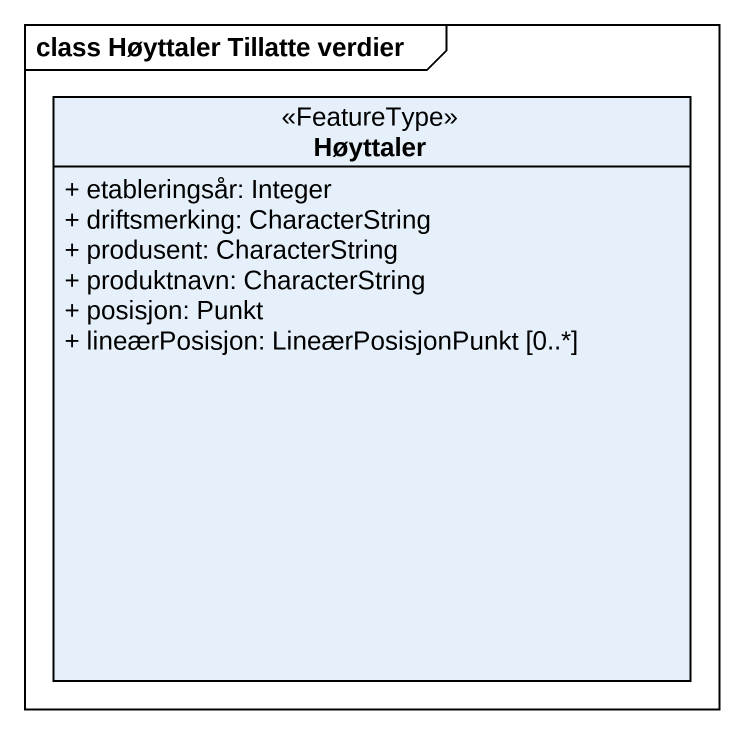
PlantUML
@startuml
mainframe class Høyttaler Tillatte verdier
hide circle
hide empty members
skinparam classAttributeIconSize 0
class Høyttaler <<FeatureType>> {
  + etableringsår: Integer
  + driftsmerking: CharacterString
  + produsent: CharacterString
  + produktnavn: CharacterString
  + posisjon: Punkt
  + lineærPosisjon: LineærPosisjonPunkt [0..*]
}
@enduml
